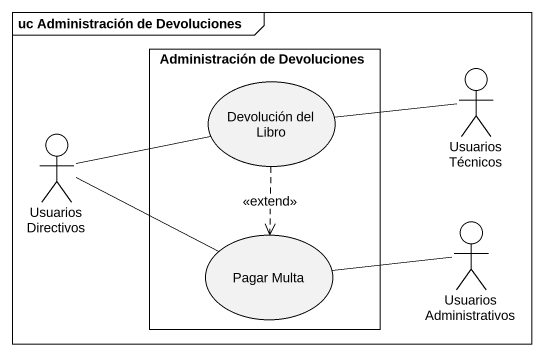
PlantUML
@startuml
mainframe uc Administración de Devoluciones
rectangle "Administración de Devoluciones" as Administración_de {
  usecase "Devolución del Libro" as Devolución_del_Libro
  usecase "Pagar Multa" as Pagar_Multa
}
actor "Usuarios Técnicos" as Usuarios_Técnicos
actor "Usuarios Directivos" as Usuarios_Directivos
actor "Usuarios Administrativos" as Usuarios_Administrativos
Devolución_del_Libro -right- Usuarios_Técnicos
Devolución_del_Libro ..> Pagar_Multa : <<extend>>
Usuarios_Directivos -right- Devolución_del_Libro
Usuarios_Directivos -right- Pagar_Multa
Pagar_Multa -right- Usuarios_Administrativos
@enduml
